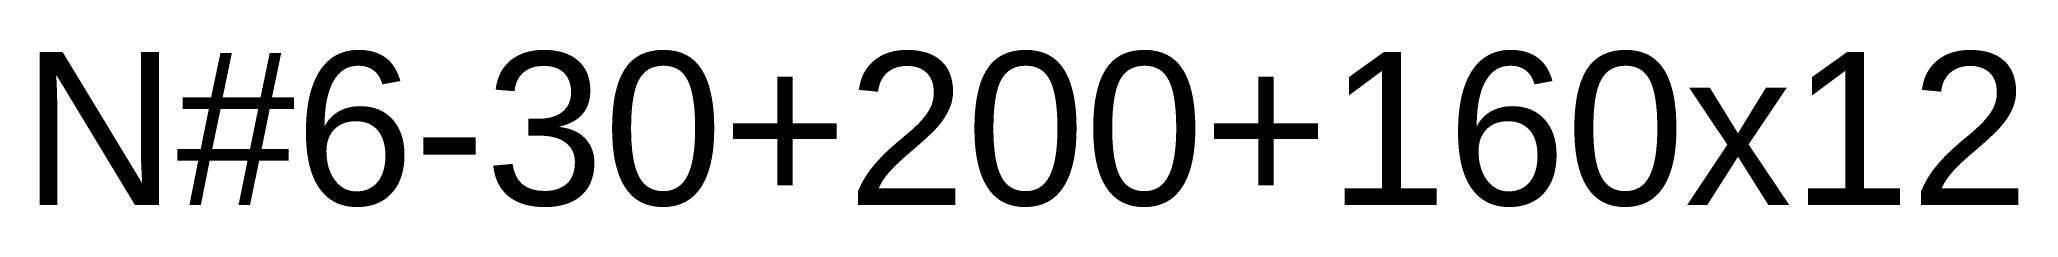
# Model space of a CAD drawing. Header units: millimetres. Extents: x 2267 to 2720, y 1556 to 1592.
import ezdxf

# ---------------------------------------------------------------- set-up
doc = ezdxf.new("R2010")
doc.units = ezdxf.units.MM
doc.styles.get("Standard").update_dxf_attribs({"font": 'arial.ttf'})

msp = doc.modelspace()

# ---------------------------------------------------------------- texts
msp.add_text('N#6-30+200+160x12', height=35).set_placement((2263.24, 1556.34))

doc.saveas('drawing.dxf')
